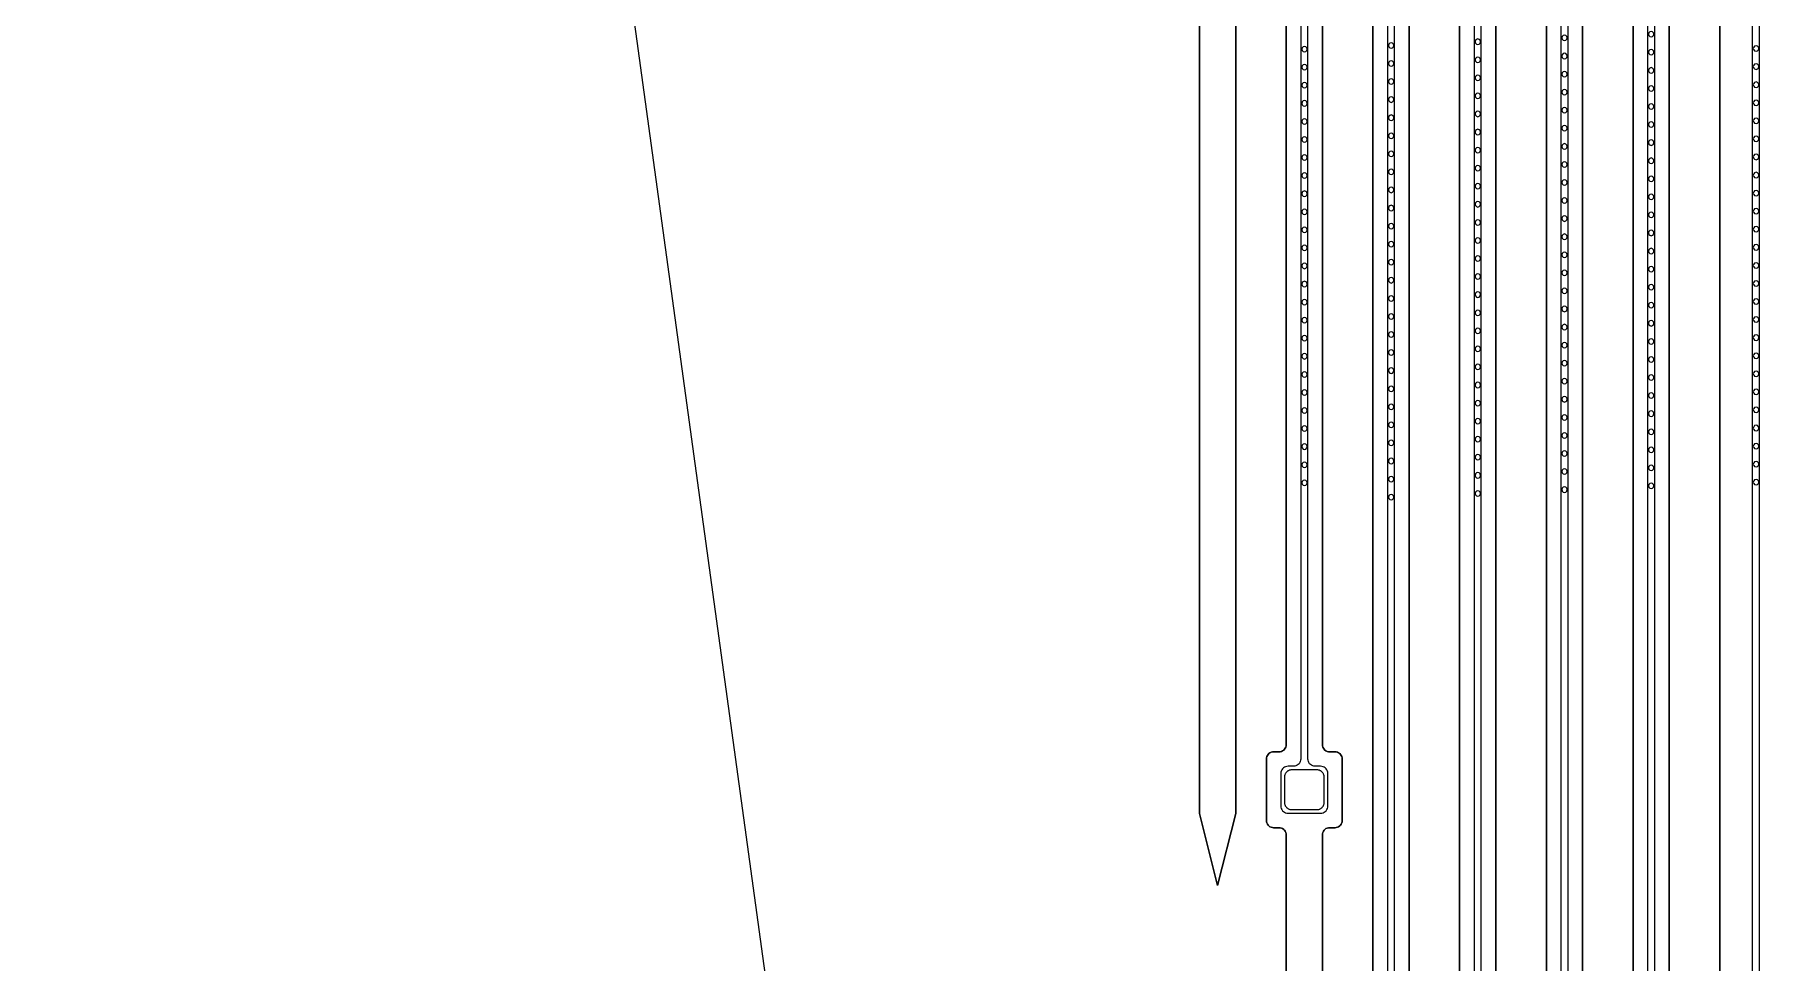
# Model space of a CAD drawing. Header units: metres. Extents: x -1550 to 1550, y -904 to 26100.
# Drawn here: x -488.5 to -11, y 1095.1 to 1351.8 of the extents above; entities that cross this region are included whole.
import ezdxf

# ---------------------------------------------------------------- set-up
doc = ezdxf.new("R2010")
doc.units = ezdxf.units.M
for name, color, linetype in [('Electrodes', 2, 'CONTINUOUS'), ('Metal', 4, 'CONTINUOUS'), ('pattern_ionp', 7, 'CONTINUOUS'), ('Polyimide', 3, 'CONTINUOUS'), ('Polyimide_Negative', 5, 'CONTINUOUS')]:
    doc.layers.add(name, color=color, linetype=linetype)

msp = doc.modelspace()

# ---------------------------------------------------------------- linework, layer by layer
at = {"layer": 'Electrodes'}
msp.add_lwpolyline([(-133.5, 1137.36), (-133.36, 1137.36), (-133.23, 1137.38), (-133.09, 1137.4), (-132.96, 1137.43), (-132.83, 1137.47), (-132.7, 1137.52), (-132.58, 1137.58), (-132.46, 1137.65), (-132.35, 1137.72), (-132.24, 1137.81), (-132.13, 1137.9), (-132.04, 1137.99), (-131.95, 1138.09), (-131.87, 1138.2), (-131.79, 1138.32), (-131.72, 1138.44), (-131.67, 1138.56), (-131.62, 1138.69), (-131.57, 1138.82), (-131.54, 1138.95), (-131.52, 1139.08), (-131.5, 1139.22), (-131.5, 1139.36), (-131.5, 1146.36), (-131.5, 1146.49), (-131.52, 1146.63), (-131.54, 1146.76), (-131.57, 1146.9), (-131.62, 1147.03), (-131.67, 1147.15), (-131.72, 1147.28), (-131.79, 1147.4), (-131.87, 1147.51), (-131.95, 1147.62), (-132.04, 1147.72), (-132.13, 1147.82), (-132.24, 1147.91), (-132.35, 1147.99), (-132.46, 1148.07), (-132.58, 1148.13), (-132.7, 1148.19), (-132.83, 1148.24), (-132.96, 1148.28), (-133.09, 1148.32), (-133.23, 1148.34), (-133.36, 1148.35), (-133.5, 1148.36), (-140.5, 1148.36), (-140.64, 1148.35), (-140.77, 1148.34), (-140.91, 1148.32), (-141.04, 1148.28), (-141.17, 1148.24), (-141.3, 1148.19), (-141.42, 1148.13), (-141.54, 1148.07), (-141.65, 1147.99), (-141.76, 1147.91), (-141.87, 1147.82), (-141.96, 1147.72), (-142.05, 1147.62), (-142.13, 1147.51), (-142.21, 1147.4), (-142.28, 1147.28), (-142.33, 1147.15), (-142.38, 1147.03), (-142.43, 1146.9), (-142.46, 1146.76), (-142.48, 1146.63), (-142.5, 1146.49), (-142.5, 1146.36), (-142.5, 1139.36), (-142.5, 1139.22), (-142.48, 1139.08), (-142.46, 1138.95), (-142.43, 1138.82), (-142.38, 1138.69), (-142.33, 1138.56), (-142.28, 1138.44), (-142.21, 1138.32), (-142.13, 1138.2), (-142.05, 1138.09), (-141.96, 1137.99), (-141.87, 1137.9), (-141.76, 1137.81), (-141.65, 1137.72), (-141.54, 1137.65), (-141.42, 1137.58), (-141.3, 1137.52), (-141.17, 1137.47), (-141.04, 1137.43), (-140.91, 1137.4), (-140.77, 1137.38), (-140.64, 1137.36), (-140.5, 1137.36), (-133.5, 1137.36)], close=True, dxfattribs=at)
at = {"layer": 'Metal'}
for points in [[(-138, 11993.5), (-138, 1151.36), (-138.03, 1151.01), (-138.12, 1150.67), (-138.27, 1150.36), (-138.47, 1150.07), (-138.71, 1149.83), (-139, 1149.63), (-139.32, 1149.48), (-139.65, 1149.39), (-140, 1149.36), (-141.5, 1149.36), (-141.85, 1149.33), (-142.18, 1149.24), (-142.5, 1149.09), (-142.79, 1148.89), (-143.03, 1148.64), (-143.23, 1148.36), (-143.38, 1148.04), (-143.47, 1147.7), (-143.5, 1147.36), (-143.5, 1138.36), (-143.47, 1138.01), (-143.38, 1137.67), (-143.23, 1137.36), (-143.03, 1137.07), (-142.79, 1136.83), (-142.5, 1136.63), (-142.18, 1136.48), (-141.85, 1136.39), (-141.5, 1136.36), (-132.5, 1136.36), (-132.15, 1136.39), (-131.82, 1136.48), (-131.5, 1136.63), (-131.21, 1136.83), (-130.97, 1137.07), (-130.77, 1137.36), (-130.62, 1137.67), (-130.53, 1138.01), (-130.5, 1138.36), (-130.5, 1147.36), (-130.53, 1147.7), (-130.62, 1148.04), (-130.77, 1148.36), (-130.97, 1148.64), (-131.21, 1148.89), (-131.5, 1149.09), (-131.82, 1149.24), (-132.15, 1149.33), (-132.5, 1149.36), (-134, 1149.36), (-134.35, 1149.39), (-134.68, 1149.48), (-135, 1149.63), (-135.29, 1149.83), (-135.53, 1150.07), (-135.73, 1150.36), (-135.88, 1150.67), (-135.97, 1151.01), (-136, 1151.36), (-136, 11993.5)], [(-114, 11993.5), (-114, 897.39)], [(-112, 897.39), (-112, 11993.5)], [(-90, 11993.5), (-90, 643.42)], [(-88, 643.42), (-88, 11993.5)], [(-66, 11993.5), (-66, 389.45)], [(-64, 389.45), (-64, 11993.5)], [(-42, 11993.5), (-42, 135.48)], [(-40, 135.48), (-40, 11993.5)], [(-13, 11993.5), (-13, -118.48)], [(-11, -118.48), (-11, 11993.5)]]:
    msp.add_lwpolyline(points, dxfattribs=at)
at = {"layer": 'pattern_ionp'}
for points in [[(-64.21, 1350.9), (-64.31, 1351.27), (-64.59, 1351.55), (-64.96, 1351.65), (-65.34, 1351.55), (-65.61, 1351.27), (-65.71, 1350.9), (-65.61, 1350.52), (-65.34, 1350.25), (-64.96, 1350.15), (-64.59, 1350.25), (-64.31, 1350.52), (-64.21, 1350.9)], [(-40.21, 1351.93), (-40.31, 1352.3), (-40.59, 1352.58), (-40.96, 1352.68), (-41.34, 1352.58), (-41.61, 1352.3), (-41.71, 1351.93), (-41.61, 1351.55), (-41.34, 1351.28), (-40.96, 1351.18), (-40.59, 1351.28), (-40.31, 1351.55), (-40.21, 1351.93)], [(-136.21, 1347.8), (-136.31, 1348.18), (-136.59, 1348.45), (-136.96, 1348.55), (-137.34, 1348.45), (-137.61, 1348.18), (-137.71, 1347.8), (-137.61, 1347.43), (-137.34, 1347.15), (-136.96, 1347.05), (-136.59, 1347.15), (-136.31, 1347.43), (-136.21, 1347.8)], [(-112.21, 1348.83), (-112.31, 1349.21), (-112.59, 1349.48), (-112.96, 1349.58), (-113.34, 1349.48), (-113.61, 1349.21), (-113.71, 1348.83), (-113.61, 1348.46), (-113.34, 1348.18), (-112.96, 1348.08), (-112.59, 1348.18), (-112.31, 1348.46), (-112.21, 1348.83)], [(-88.21, 1349.86), (-88.31, 1350.24), (-88.59, 1350.51), (-88.96, 1350.61), (-89.34, 1350.51), (-89.61, 1350.24), (-89.71, 1349.86), (-89.61, 1349.49), (-89.34, 1349.21), (-88.96, 1349.11), (-88.59, 1349.21), (-88.31, 1349.49), (-88.21, 1349.86)], [(-64.21, 1345.9), (-64.31, 1346.27), (-64.59, 1346.55), (-64.96, 1346.65), (-65.34, 1346.55), (-65.61, 1346.27), (-65.71, 1345.9), (-65.61, 1345.52), (-65.34, 1345.25), (-64.96, 1345.15), (-64.59, 1345.25), (-64.31, 1345.52), (-64.21, 1345.9)], [(-40.21, 1346.93), (-40.31, 1347.3), (-40.59, 1347.58), (-40.96, 1347.68), (-41.34, 1347.58), (-41.61, 1347.3), (-41.71, 1346.93), (-41.61, 1346.55), (-41.34, 1346.28), (-40.96, 1346.18), (-40.59, 1346.28), (-40.31, 1346.55), (-40.21, 1346.93)], [(-11.21, 1347.96), (-11.31, 1348.33), (-11.59, 1348.61), (-11.96, 1348.71), (-12.34, 1348.61), (-12.61, 1348.33), (-12.71, 1347.96), (-12.61, 1347.58), (-12.34, 1347.31), (-11.96, 1347.21), (-11.59, 1347.31), (-11.31, 1347.58), (-11.21, 1347.96)], [(-136.21, 1342.8), (-136.31, 1343.18), (-136.59, 1343.45), (-136.96, 1343.55), (-137.34, 1343.45), (-137.61, 1343.18), (-137.71, 1342.8), (-137.61, 1342.43), (-137.34, 1342.15), (-136.96, 1342.05), (-136.59, 1342.15), (-136.31, 1342.43), (-136.21, 1342.8)], [(-112.21, 1343.83), (-112.31, 1344.21), (-112.59, 1344.48), (-112.96, 1344.58), (-113.34, 1344.48), (-113.61, 1344.21), (-113.71, 1343.83), (-113.61, 1343.46), (-113.34, 1343.18), (-112.96, 1343.08), (-112.59, 1343.18), (-112.31, 1343.46), (-112.21, 1343.83)], [(-88.21, 1344.86), (-88.31, 1345.24), (-88.59, 1345.51), (-88.96, 1345.61), (-89.34, 1345.51), (-89.61, 1345.24), (-89.71, 1344.86), (-89.61, 1344.49), (-89.34, 1344.21), (-88.96, 1344.11), (-88.59, 1344.21), (-88.31, 1344.49), (-88.21, 1344.86)], [(-40.21, 1341.93), (-40.31, 1342.3), (-40.59, 1342.58), (-40.96, 1342.68), (-41.34, 1342.58), (-41.61, 1342.3), (-41.71, 1341.93), (-41.61, 1341.55), (-41.34, 1341.28), (-40.96, 1341.18), (-40.59, 1341.28), (-40.31, 1341.55), (-40.21, 1341.93)], [(-11.21, 1342.96), (-11.31, 1343.33), (-11.59, 1343.61), (-11.96, 1343.71), (-12.34, 1343.61), (-12.61, 1343.33), (-12.71, 1342.96), (-12.61, 1342.58), (-12.34, 1342.31), (-11.96, 1342.21), (-11.59, 1342.31), (-11.31, 1342.58), (-11.21, 1342.96)], [(-136.21, 1337.8), (-136.31, 1338.18), (-136.59, 1338.45), (-136.96, 1338.55), (-137.34, 1338.45), (-137.61, 1338.18), (-137.71, 1337.8), (-137.61, 1337.43), (-137.34, 1337.15), (-136.96, 1337.05), (-136.59, 1337.15), (-136.31, 1337.43), (-136.21, 1337.8)], [(-112.21, 1338.83), (-112.31, 1339.21), (-112.59, 1339.48), (-112.96, 1339.58), (-113.34, 1339.48), (-113.61, 1339.21), (-113.71, 1338.83), (-113.61, 1338.46), (-113.34, 1338.18), (-112.96, 1338.08), (-112.59, 1338.18), (-112.31, 1338.46), (-112.21, 1338.83)], [(-88.21, 1339.86), (-88.31, 1340.24), (-88.59, 1340.51), (-88.96, 1340.61), (-89.34, 1340.51), (-89.61, 1340.24), (-89.71, 1339.86), (-89.61, 1339.49), (-89.34, 1339.21), (-88.96, 1339.11), (-88.59, 1339.21), (-88.31, 1339.49), (-88.21, 1339.86)], [(-64.21, 1340.9), (-64.31, 1341.27), (-64.59, 1341.55), (-64.96, 1341.65), (-65.34, 1341.55), (-65.61, 1341.27), (-65.71, 1340.9), (-65.61, 1340.52), (-65.34, 1340.25), (-64.96, 1340.15), (-64.59, 1340.25), (-64.31, 1340.52), (-64.21, 1340.9)], [(-40.21, 1336.93), (-40.31, 1337.3), (-40.59, 1337.58), (-40.96, 1337.68), (-41.34, 1337.58), (-41.61, 1337.3), (-41.71, 1336.93), (-41.61, 1336.55), (-41.34, 1336.28), (-40.96, 1336.18), (-40.59, 1336.28), (-40.31, 1336.55), (-40.21, 1336.93)], [(-11.21, 1337.96), (-11.31, 1338.33), (-11.59, 1338.61), (-11.96, 1338.71), (-12.34, 1338.61), (-12.61, 1338.33), (-12.71, 1337.96), (-12.61, 1337.58), (-12.34, 1337.31), (-11.96, 1337.21), (-11.59, 1337.31), (-11.31, 1337.58), (-11.21, 1337.96)], [(-136.21, 1332.8), (-136.31, 1333.18), (-136.59, 1333.45), (-136.96, 1333.55), (-137.34, 1333.45), (-137.61, 1333.18), (-137.71, 1332.8), (-137.61, 1332.43), (-137.34, 1332.15), (-136.96, 1332.05), (-136.59, 1332.15), (-136.31, 1332.43), (-136.21, 1332.8)], [(-112.21, 1333.83), (-112.31, 1334.21), (-112.59, 1334.48), (-112.96, 1334.58), (-113.34, 1334.48), (-113.61, 1334.21), (-113.71, 1333.83), (-113.61, 1333.46), (-113.34, 1333.18), (-112.96, 1333.08), (-112.59, 1333.18), (-112.31, 1333.46), (-112.21, 1333.83)], [(-88.21, 1334.86), (-88.31, 1335.24), (-88.59, 1335.51), (-88.96, 1335.61), (-89.34, 1335.51), (-89.61, 1335.24), (-89.71, 1334.86), (-89.61, 1334.49), (-89.34, 1334.21), (-88.96, 1334.11), (-88.59, 1334.21), (-88.31, 1334.49), (-88.21, 1334.86)], [(-64.21, 1335.9), (-64.31, 1336.27), (-64.59, 1336.55), (-64.96, 1336.65), (-65.34, 1336.55), (-65.61, 1336.27), (-65.71, 1335.9), (-65.61, 1335.52), (-65.34, 1335.25), (-64.96, 1335.15), (-64.59, 1335.25), (-64.31, 1335.52), (-64.21, 1335.9)], [(-40.21, 1331.93), (-40.31, 1332.3), (-40.59, 1332.58), (-40.96, 1332.68), (-41.34, 1332.58), (-41.61, 1332.3), (-41.71, 1331.93), (-41.61, 1331.55), (-41.34, 1331.28), (-40.96, 1331.18), (-40.59, 1331.28), (-40.31, 1331.55), (-40.21, 1331.93)], [(-11.21, 1332.96), (-11.31, 1333.33), (-11.59, 1333.61), (-11.96, 1333.71), (-12.34, 1333.61), (-12.61, 1333.33), (-12.71, 1332.96), (-12.61, 1332.58), (-12.34, 1332.31), (-11.96, 1332.21), (-11.59, 1332.31), (-11.31, 1332.58), (-11.21, 1332.96)], [(-136.21, 1327.8), (-136.31, 1328.18), (-136.59, 1328.45), (-136.96, 1328.55), (-137.34, 1328.45), (-137.61, 1328.18), (-137.71, 1327.8), (-137.61, 1327.43), (-137.34, 1327.15), (-136.96, 1327.05), (-136.59, 1327.15), (-136.31, 1327.43), (-136.21, 1327.8)], [(-112.21, 1328.83), (-112.31, 1329.21), (-112.59, 1329.48), (-112.96, 1329.58), (-113.34, 1329.48), (-113.61, 1329.21), (-113.71, 1328.83), (-113.61, 1328.46), (-113.34, 1328.18), (-112.96, 1328.08), (-112.59, 1328.18), (-112.31, 1328.46), (-112.21, 1328.83)], [(-88.21, 1329.86), (-88.31, 1330.24), (-88.59, 1330.51), (-88.96, 1330.61), (-89.34, 1330.51), (-89.61, 1330.24), (-89.71, 1329.86), (-89.61, 1329.49), (-89.34, 1329.21), (-88.96, 1329.11), (-88.59, 1329.21), (-88.31, 1329.49), (-88.21, 1329.86)], [(-64.21, 1330.9), (-64.31, 1331.27), (-64.59, 1331.55), (-64.96, 1331.65), (-65.34, 1331.55), (-65.61, 1331.27), (-65.71, 1330.9), (-65.61, 1330.52), (-65.34, 1330.25), (-64.96, 1330.15), (-64.59, 1330.25), (-64.31, 1330.52), (-64.21, 1330.9)], [(-40.21, 1326.93), (-40.31, 1327.3), (-40.59, 1327.58), (-40.96, 1327.68), (-41.34, 1327.58), (-41.61, 1327.3), (-41.71, 1326.93), (-41.61, 1326.55), (-41.34, 1326.28), (-40.96, 1326.18), (-40.59, 1326.28), (-40.31, 1326.55), (-40.21, 1326.93)], [(-11.21, 1327.96), (-11.31, 1328.33), (-11.59, 1328.61), (-11.96, 1328.71), (-12.34, 1328.61), (-12.61, 1328.33), (-12.71, 1327.96), (-12.61, 1327.58), (-12.34, 1327.31), (-11.96, 1327.21), (-11.59, 1327.31), (-11.31, 1327.58), (-11.21, 1327.96)], [(-136.21, 1322.8), (-136.31, 1323.18), (-136.59, 1323.45), (-136.96, 1323.55), (-137.34, 1323.45), (-137.61, 1323.18), (-137.71, 1322.8), (-137.61, 1322.43), (-137.34, 1322.15), (-136.96, 1322.05), (-136.59, 1322.15), (-136.31, 1322.43), (-136.21, 1322.8)], [(-112.21, 1323.83), (-112.31, 1324.21), (-112.59, 1324.48), (-112.96, 1324.58), (-113.34, 1324.48), (-113.61, 1324.21), (-113.71, 1323.83), (-113.61, 1323.46), (-113.34, 1323.18), (-112.96, 1323.08), (-112.59, 1323.18), (-112.31, 1323.46), (-112.21, 1323.83)], [(-88.21, 1324.86), (-88.31, 1325.24), (-88.59, 1325.51), (-88.96, 1325.61), (-89.34, 1325.51), (-89.61, 1325.24), (-89.71, 1324.86), (-89.61, 1324.49), (-89.34, 1324.21), (-88.96, 1324.11), (-88.59, 1324.21), (-88.31, 1324.49), (-88.21, 1324.86)], [(-64.21, 1325.9), (-64.31, 1326.27), (-64.59, 1326.55), (-64.96, 1326.65), (-65.34, 1326.55), (-65.61, 1326.27), (-65.71, 1325.9), (-65.61, 1325.52), (-65.34, 1325.25), (-64.96, 1325.15), (-64.59, 1325.25), (-64.31, 1325.52), (-64.21, 1325.9)], [(-40.21, 1321.93), (-40.31, 1322.3), (-40.59, 1322.58), (-40.96, 1322.68), (-41.34, 1322.58), (-41.61, 1322.3), (-41.71, 1321.93), (-41.61, 1321.55), (-41.34, 1321.28), (-40.96, 1321.18), (-40.59, 1321.28), (-40.31, 1321.55), (-40.21, 1321.93)], [(-11.21, 1322.96), (-11.31, 1323.33), (-11.59, 1323.61), (-11.96, 1323.71), (-12.34, 1323.61), (-12.61, 1323.33), (-12.71, 1322.96), (-12.61, 1322.58), (-12.34, 1322.31), (-11.96, 1322.21), (-11.59, 1322.31), (-11.31, 1322.58), (-11.21, 1322.96)], [(-136.21, 1317.8), (-136.31, 1318.18), (-136.59, 1318.45), (-136.96, 1318.55), (-137.34, 1318.45), (-137.61, 1318.18), (-137.71, 1317.8), (-137.61, 1317.43), (-137.34, 1317.15), (-136.96, 1317.05), (-136.59, 1317.15), (-136.31, 1317.43), (-136.21, 1317.8)], [(-112.21, 1318.83), (-112.31, 1319.21), (-112.59, 1319.48), (-112.96, 1319.58), (-113.34, 1319.48), (-113.61, 1319.21), (-113.71, 1318.83), (-113.61, 1318.46), (-113.34, 1318.18), (-112.96, 1318.08), (-112.59, 1318.18), (-112.31, 1318.46), (-112.21, 1318.83)], [(-88.21, 1319.86), (-88.31, 1320.24), (-88.59, 1320.51), (-88.96, 1320.61), (-89.34, 1320.51), (-89.61, 1320.24), (-89.71, 1319.86), (-89.61, 1319.49), (-89.34, 1319.21), (-88.96, 1319.11), (-88.59, 1319.21), (-88.31, 1319.49), (-88.21, 1319.86)], [(-64.21, 1320.9), (-64.31, 1321.27), (-64.59, 1321.55), (-64.96, 1321.65), (-65.34, 1321.55), (-65.61, 1321.27), (-65.71, 1320.9), (-65.61, 1320.52), (-65.34, 1320.25), (-64.96, 1320.15), (-64.59, 1320.25), (-64.31, 1320.52), (-64.21, 1320.9)], [(-11.21, 1317.96), (-11.31, 1318.33), (-11.59, 1318.61), (-11.96, 1318.71), (-12.34, 1318.61), (-12.61, 1318.33), (-12.71, 1317.96), (-12.61, 1317.58), (-12.34, 1317.31), (-11.96, 1317.21), (-11.59, 1317.31), (-11.31, 1317.58), (-11.21, 1317.96)], [(-136.21, 1312.8), (-136.31, 1313.18), (-136.59, 1313.45), (-136.96, 1313.55), (-137.34, 1313.45), (-137.61, 1313.18), (-137.71, 1312.8), (-137.61, 1312.43), (-137.34, 1312.15), (-136.96, 1312.05), (-136.59, 1312.15), (-136.31, 1312.43), (-136.21, 1312.8)], [(-112.21, 1313.83), (-112.31, 1314.21), (-112.59, 1314.48), (-112.96, 1314.58), (-113.34, 1314.48), (-113.61, 1314.21), (-113.71, 1313.83), (-113.61, 1313.46), (-113.34, 1313.18), (-112.96, 1313.08), (-112.59, 1313.18), (-112.31, 1313.46), (-112.21, 1313.83)], [(-88.21, 1314.86), (-88.31, 1315.24), (-88.59, 1315.51), (-88.96, 1315.61), (-89.34, 1315.51), (-89.61, 1315.24), (-89.71, 1314.86), (-89.61, 1314.49), (-89.34, 1314.21), (-88.96, 1314.11), (-88.59, 1314.21), (-88.31, 1314.49), (-88.21, 1314.86)], [(-64.21, 1315.9), (-64.31, 1316.27), (-64.59, 1316.55), (-64.96, 1316.65), (-65.34, 1316.55), (-65.61, 1316.27), (-65.71, 1315.9), (-65.61, 1315.52), (-65.34, 1315.25), (-64.96, 1315.15), (-64.59, 1315.25), (-64.31, 1315.52), (-64.21, 1315.9)], [(-40.21, 1316.93), (-40.31, 1317.3), (-40.59, 1317.58), (-40.96, 1317.68), (-41.34, 1317.58), (-41.61, 1317.3), (-41.71, 1316.93), (-41.61, 1316.55), (-41.34, 1316.28), (-40.96, 1316.18), (-40.59, 1316.28), (-40.31, 1316.55), (-40.21, 1316.93)], [(-11.21, 1312.96), (-11.31, 1313.33), (-11.59, 1313.61), (-11.96, 1313.71), (-12.34, 1313.61), (-12.61, 1313.33), (-12.71, 1312.96), (-12.61, 1312.58), (-12.34, 1312.31), (-11.96, 1312.21), (-11.59, 1312.31), (-11.31, 1312.58), (-11.21, 1312.96)], [(-136.21, 1307.8), (-136.31, 1308.18), (-136.59, 1308.45), (-136.96, 1308.55), (-137.34, 1308.45), (-137.61, 1308.18), (-137.71, 1307.8), (-137.61, 1307.43), (-137.34, 1307.15), (-136.96, 1307.05), (-136.59, 1307.15), (-136.31, 1307.43), (-136.21, 1307.8)], [(-112.21, 1308.83), (-112.31, 1309.21), (-112.59, 1309.48), (-112.96, 1309.58), (-113.34, 1309.48), (-113.61, 1309.21), (-113.71, 1308.83), (-113.61, 1308.46), (-113.34, 1308.18), (-112.96, 1308.08), (-112.59, 1308.18), (-112.31, 1308.46), (-112.21, 1308.83)], [(-88.21, 1309.86), (-88.31, 1310.24), (-88.59, 1310.51), (-88.96, 1310.61), (-89.34, 1310.51), (-89.61, 1310.24), (-89.71, 1309.86), (-89.61, 1309.49), (-89.34, 1309.21), (-88.96, 1309.11), (-88.59, 1309.21), (-88.31, 1309.49), (-88.21, 1309.86)], [(-64.21, 1310.9), (-64.31, 1311.27), (-64.59, 1311.55), (-64.96, 1311.65), (-65.34, 1311.55), (-65.61, 1311.27), (-65.71, 1310.9), (-65.61, 1310.52), (-65.34, 1310.25), (-64.96, 1310.15), (-64.59, 1310.25), (-64.31, 1310.52), (-64.21, 1310.9)], [(-40.21, 1311.93), (-40.31, 1312.3), (-40.59, 1312.58), (-40.96, 1312.68), (-41.34, 1312.58), (-41.61, 1312.3), (-41.71, 1311.93), (-41.61, 1311.55), (-41.34, 1311.28), (-40.96, 1311.18), (-40.59, 1311.28), (-40.31, 1311.55), (-40.21, 1311.93)], [(-11.21, 1307.96), (-11.31, 1308.33), (-11.59, 1308.61), (-11.96, 1308.71), (-12.34, 1308.61), (-12.61, 1308.33), (-12.71, 1307.96), (-12.61, 1307.58), (-12.34, 1307.31), (-11.96, 1307.21), (-11.59, 1307.31), (-11.31, 1307.58), (-11.21, 1307.96)], [(-112.21, 1303.83), (-112.31, 1304.21), (-112.59, 1304.48), (-112.96, 1304.58), (-113.34, 1304.48), (-113.61, 1304.21), (-113.71, 1303.83), (-113.61, 1303.46), (-113.34, 1303.18), (-112.96, 1303.08), (-112.59, 1303.18), (-112.31, 1303.46), (-112.21, 1303.83)], [(-88.21, 1304.86), (-88.31, 1305.24), (-88.59, 1305.51), (-88.96, 1305.61), (-89.34, 1305.51), (-89.61, 1305.24), (-89.71, 1304.86), (-89.61, 1304.49), (-89.34, 1304.21), (-88.96, 1304.11), (-88.59, 1304.21), (-88.31, 1304.49), (-88.21, 1304.86)], [(-64.21, 1305.9), (-64.31, 1306.27), (-64.59, 1306.55), (-64.96, 1306.65), (-65.34, 1306.55), (-65.61, 1306.27), (-65.71, 1305.9), (-65.61, 1305.52), (-65.34, 1305.25), (-64.96, 1305.15), (-64.59, 1305.25), (-64.31, 1305.52), (-64.21, 1305.9)], [(-40.21, 1306.93), (-40.31, 1307.3), (-40.59, 1307.58), (-40.96, 1307.68), (-41.34, 1307.58), (-41.61, 1307.3), (-41.71, 1306.93), (-41.61, 1306.55), (-41.34, 1306.28), (-40.96, 1306.18), (-40.59, 1306.28), (-40.31, 1306.55), (-40.21, 1306.93)], [(-11.21, 1302.96), (-11.31, 1303.33), (-11.59, 1303.61), (-11.96, 1303.71), (-12.34, 1303.61), (-12.61, 1303.33), (-12.71, 1302.96), (-12.61, 1302.58), (-12.34, 1302.31), (-11.96, 1302.21), (-11.59, 1302.31), (-11.31, 1302.58), (-11.21, 1302.96)], [(-136.21, 1302.8), (-136.31, 1303.18), (-136.59, 1303.45), (-136.96, 1303.55), (-137.34, 1303.45), (-137.61, 1303.18), (-137.71, 1302.8), (-137.61, 1302.43), (-137.34, 1302.15), (-136.96, 1302.05), (-136.59, 1302.15), (-136.31, 1302.43), (-136.21, 1302.8)], [(-112.21, 1298.83), (-112.31, 1299.21), (-112.59, 1299.48), (-112.96, 1299.58), (-113.34, 1299.48), (-113.61, 1299.21), (-113.71, 1298.83), (-113.61, 1298.46), (-113.34, 1298.18), (-112.96, 1298.08), (-112.59, 1298.18), (-112.31, 1298.46), (-112.21, 1298.83)], [(-88.21, 1299.86), (-88.31, 1300.24), (-88.59, 1300.51), (-88.96, 1300.61), (-89.34, 1300.51), (-89.61, 1300.24), (-89.71, 1299.86), (-89.61, 1299.49), (-89.34, 1299.21), (-88.96, 1299.11), (-88.59, 1299.21), (-88.31, 1299.49), (-88.21, 1299.86)], [(-64.21, 1300.9), (-64.31, 1301.27), (-64.59, 1301.55), (-64.96, 1301.65), (-65.34, 1301.55), (-65.61, 1301.27), (-65.71, 1300.9), (-65.61, 1300.52), (-65.34, 1300.25), (-64.96, 1300.15), (-64.59, 1300.25), (-64.31, 1300.52), (-64.21, 1300.9)], [(-40.21, 1301.93), (-40.31, 1302.3), (-40.59, 1302.58), (-40.96, 1302.68), (-41.34, 1302.58), (-41.61, 1302.3), (-41.71, 1301.93), (-41.61, 1301.55), (-41.34, 1301.28), (-40.96, 1301.18), (-40.59, 1301.28), (-40.31, 1301.55), (-40.21, 1301.93)], [(-136.21, 1297.8), (-136.31, 1298.18), (-136.59, 1298.45), (-136.96, 1298.55), (-137.34, 1298.45), (-137.61, 1298.18), (-137.71, 1297.8), (-137.61, 1297.43), (-137.34, 1297.15), (-136.96, 1297.05), (-136.59, 1297.15), (-136.31, 1297.43), (-136.21, 1297.8)], [(-112.21, 1293.83), (-112.31, 1294.21), (-112.59, 1294.48), (-112.96, 1294.58), (-113.34, 1294.48), (-113.61, 1294.21), (-113.71, 1293.83), (-113.61, 1293.46), (-113.34, 1293.18), (-112.96, 1293.08), (-112.59, 1293.18), (-112.31, 1293.46), (-112.21, 1293.83)], [(-88.21, 1294.86), (-88.31, 1295.24), (-88.59, 1295.51), (-88.96, 1295.61), (-89.34, 1295.51), (-89.61, 1295.24), (-89.71, 1294.86), (-89.61, 1294.49), (-89.34, 1294.21), (-88.96, 1294.11), (-88.59, 1294.21), (-88.31, 1294.49), (-88.21, 1294.86)], [(-64.21, 1295.9), (-64.31, 1296.27), (-64.59, 1296.55), (-64.96, 1296.65), (-65.34, 1296.55), (-65.61, 1296.27), (-65.71, 1295.9), (-65.61, 1295.52), (-65.34, 1295.25), (-64.96, 1295.15), (-64.59, 1295.25), (-64.31, 1295.52), (-64.21, 1295.9)], [(-40.21, 1296.93), (-40.31, 1297.3), (-40.59, 1297.58), (-40.96, 1297.68), (-41.34, 1297.58), (-41.61, 1297.3), (-41.71, 1296.93), (-41.61, 1296.55), (-41.34, 1296.28), (-40.96, 1296.18), (-40.59, 1296.28), (-40.31, 1296.55), (-40.21, 1296.93)], [(-11.21, 1297.96), (-11.31, 1298.33), (-11.59, 1298.61), (-11.96, 1298.71), (-12.34, 1298.61), (-12.61, 1298.33), (-12.71, 1297.96), (-12.61, 1297.58), (-12.34, 1297.31), (-11.96, 1297.21), (-11.59, 1297.31), (-11.31, 1297.58), (-11.21, 1297.96)], [(-136.21, 1292.8), (-136.31, 1293.18), (-136.59, 1293.45), (-136.96, 1293.55), (-137.34, 1293.45), (-137.61, 1293.18), (-137.71, 1292.8), (-137.61, 1292.43), (-137.34, 1292.15), (-136.96, 1292.05), (-136.59, 1292.15), (-136.31, 1292.43), (-136.21, 1292.8)], [(-112.21, 1288.83), (-112.31, 1289.21), (-112.59, 1289.48), (-112.96, 1289.58), (-113.34, 1289.48), (-113.61, 1289.21), (-113.71, 1288.83), (-113.61, 1288.46), (-113.34, 1288.18), (-112.96, 1288.08), (-112.59, 1288.18), (-112.31, 1288.46), (-112.21, 1288.83)], [(-88.21, 1289.86), (-88.31, 1290.24), (-88.59, 1290.51), (-88.96, 1290.61), (-89.34, 1290.51), (-89.61, 1290.24), (-89.71, 1289.86), (-89.61, 1289.49), (-89.34, 1289.21), (-88.96, 1289.11), (-88.59, 1289.21), (-88.31, 1289.49), (-88.21, 1289.86)], [(-64.21, 1290.9), (-64.31, 1291.27), (-64.59, 1291.55), (-64.96, 1291.65), (-65.34, 1291.55), (-65.61, 1291.27), (-65.71, 1290.9), (-65.61, 1290.52), (-65.34, 1290.25), (-64.96, 1290.15), (-64.59, 1290.25), (-64.31, 1290.52), (-64.21, 1290.9)], [(-40.21, 1291.93), (-40.31, 1292.3), (-40.59, 1292.58), (-40.96, 1292.68), (-41.34, 1292.58), (-41.61, 1292.3), (-41.71, 1291.93), (-41.61, 1291.55), (-41.34, 1291.28), (-40.96, 1291.18), (-40.59, 1291.28), (-40.31, 1291.55), (-40.21, 1291.93)], [(-11.21, 1292.96), (-11.31, 1293.33), (-11.59, 1293.61), (-11.96, 1293.71), (-12.34, 1293.61), (-12.61, 1293.33), (-12.71, 1292.96), (-12.61, 1292.58), (-12.34, 1292.31), (-11.96, 1292.21), (-11.59, 1292.31), (-11.31, 1292.58), (-11.21, 1292.96)], [(-136.21, 1287.8), (-136.31, 1288.18), (-136.59, 1288.45), (-136.96, 1288.55), (-137.34, 1288.45), (-137.61, 1288.18), (-137.71, 1287.8), (-137.61, 1287.43), (-137.34, 1287.15), (-136.96, 1287.05), (-136.59, 1287.15), (-136.31, 1287.43), (-136.21, 1287.8)], [(-112.21, 1283.83), (-112.31, 1284.21), (-112.59, 1284.48), (-112.96, 1284.58), (-113.34, 1284.48), (-113.61, 1284.21), (-113.71, 1283.83), (-113.61, 1283.46), (-113.34, 1283.18), (-112.96, 1283.08), (-112.59, 1283.18), (-112.31, 1283.46), (-112.21, 1283.83)], [(-88.21, 1284.86), (-88.31, 1285.24), (-88.59, 1285.51), (-88.96, 1285.61), (-89.34, 1285.51), (-89.61, 1285.24), (-89.71, 1284.86), (-89.61, 1284.49), (-89.34, 1284.21), (-88.96, 1284.11), (-88.59, 1284.21), (-88.31, 1284.49), (-88.21, 1284.86)], [(-64.21, 1285.9), (-64.31, 1286.27), (-64.59, 1286.55), (-64.96, 1286.65), (-65.34, 1286.55), (-65.61, 1286.27), (-65.71, 1285.9), (-65.61, 1285.52), (-65.34, 1285.25), (-64.96, 1285.15), (-64.59, 1285.25), (-64.31, 1285.52), (-64.21, 1285.9)], [(-40.21, 1286.93), (-40.31, 1287.3), (-40.59, 1287.58), (-40.96, 1287.68), (-41.34, 1287.58), (-41.61, 1287.3), (-41.71, 1286.93), (-41.61, 1286.55), (-41.34, 1286.28), (-40.96, 1286.18), (-40.59, 1286.28), (-40.31, 1286.55), (-40.21, 1286.93)], [(-11.21, 1287.96), (-11.31, 1288.33), (-11.59, 1288.61), (-11.96, 1288.71), (-12.34, 1288.61), (-12.61, 1288.33), (-12.71, 1287.96), (-12.61, 1287.58), (-12.34, 1287.31), (-11.96, 1287.21), (-11.59, 1287.31), (-11.31, 1287.58), (-11.21, 1287.96)], [(-136.21, 1282.8), (-136.31, 1283.18), (-136.59, 1283.45), (-136.96, 1283.55), (-137.34, 1283.45), (-137.61, 1283.18), (-137.71, 1282.8), (-137.61, 1282.43), (-137.34, 1282.15), (-136.96, 1282.05), (-136.59, 1282.15), (-136.31, 1282.43), (-136.21, 1282.8)], [(-88.21, 1279.86), (-88.31, 1280.24), (-88.59, 1280.51), (-88.96, 1280.61), (-89.34, 1280.51), (-89.61, 1280.24), (-89.71, 1279.86), (-89.61, 1279.49), (-89.34, 1279.21), (-88.96, 1279.11), (-88.59, 1279.21), (-88.31, 1279.49), (-88.21, 1279.86)], [(-64.21, 1280.9), (-64.31, 1281.27), (-64.59, 1281.55), (-64.96, 1281.65), (-65.34, 1281.55), (-65.61, 1281.27), (-65.71, 1280.9), (-65.61, 1280.52), (-65.34, 1280.25), (-64.96, 1280.15), (-64.59, 1280.25), (-64.31, 1280.52), (-64.21, 1280.9)], [(-40.21, 1281.93), (-40.31, 1282.3), (-40.59, 1282.58), (-40.96, 1282.68), (-41.34, 1282.58), (-41.61, 1282.3), (-41.71, 1281.93), (-41.61, 1281.55), (-41.34, 1281.28), (-40.96, 1281.18), (-40.59, 1281.28), (-40.31, 1281.55), (-40.21, 1281.93)], [(-11.21, 1282.96), (-11.31, 1283.33), (-11.59, 1283.61), (-11.96, 1283.71), (-12.34, 1283.61), (-12.61, 1283.33), (-12.71, 1282.96), (-12.61, 1282.58), (-12.34, 1282.31), (-11.96, 1282.21), (-11.59, 1282.31), (-11.31, 1282.58), (-11.21, 1282.96)], [(-136.21, 1277.8), (-136.31, 1278.18), (-136.59, 1278.45), (-136.96, 1278.55), (-137.34, 1278.45), (-137.61, 1278.18), (-137.71, 1277.8), (-137.61, 1277.43), (-137.34, 1277.15), (-136.96, 1277.05), (-136.59, 1277.15), (-136.31, 1277.43), (-136.21, 1277.8)], [(-112.21, 1278.83), (-112.31, 1279.21), (-112.59, 1279.48), (-112.96, 1279.58), (-113.34, 1279.48), (-113.61, 1279.21), (-113.71, 1278.83), (-113.61, 1278.46), (-113.34, 1278.18), (-112.96, 1278.08), (-112.59, 1278.18), (-112.31, 1278.46), (-112.21, 1278.83)], [(-88.21, 1274.86), (-88.31, 1275.24), (-88.59, 1275.51), (-88.96, 1275.61), (-89.34, 1275.51), (-89.61, 1275.24), (-89.71, 1274.86), (-89.61, 1274.49), (-89.34, 1274.21), (-88.96, 1274.11), (-88.59, 1274.21), (-88.31, 1274.49), (-88.21, 1274.86)], [(-64.21, 1275.9), (-64.31, 1276.27), (-64.59, 1276.55), (-64.96, 1276.65), (-65.34, 1276.55), (-65.61, 1276.27), (-65.71, 1275.9), (-65.61, 1275.52), (-65.34, 1275.25), (-64.96, 1275.15), (-64.59, 1275.25), (-64.31, 1275.52), (-64.21, 1275.9)], [(-40.21, 1276.93), (-40.31, 1277.3), (-40.59, 1277.58), (-40.96, 1277.68), (-41.34, 1277.58), (-41.61, 1277.3), (-41.71, 1276.93), (-41.61, 1276.55), (-41.34, 1276.28), (-40.96, 1276.18), (-40.59, 1276.28), (-40.31, 1276.55), (-40.21, 1276.93)], [(-11.21, 1277.96), (-11.31, 1278.33), (-11.59, 1278.61), (-11.96, 1278.71), (-12.34, 1278.61), (-12.61, 1278.33), (-12.71, 1277.96), (-12.61, 1277.58), (-12.34, 1277.31), (-11.96, 1277.21), (-11.59, 1277.31), (-11.31, 1277.58), (-11.21, 1277.96)], [(-136.21, 1272.8), (-136.31, 1273.18), (-136.59, 1273.45), (-136.96, 1273.55), (-137.34, 1273.45), (-137.61, 1273.18), (-137.71, 1272.8), (-137.61, 1272.43), (-137.34, 1272.15), (-136.96, 1272.05), (-136.59, 1272.15), (-136.31, 1272.43), (-136.21, 1272.8)], [(-112.21, 1273.83), (-112.31, 1274.21), (-112.59, 1274.48), (-112.96, 1274.58), (-113.34, 1274.48), (-113.61, 1274.21), (-113.71, 1273.83), (-113.61, 1273.46), (-113.34, 1273.18), (-112.96, 1273.08), (-112.59, 1273.18), (-112.31, 1273.46), (-112.21, 1273.83)], [(-88.21, 1269.86), (-88.31, 1270.24), (-88.59, 1270.51), (-88.96, 1270.61), (-89.34, 1270.51), (-89.61, 1270.24), (-89.71, 1269.86), (-89.61, 1269.49), (-89.34, 1269.21), (-88.96, 1269.11), (-88.59, 1269.21), (-88.31, 1269.49), (-88.21, 1269.86)], [(-64.21, 1270.9), (-64.31, 1271.27), (-64.59, 1271.55), (-64.96, 1271.65), (-65.34, 1271.55), (-65.61, 1271.27), (-65.71, 1270.9), (-65.61, 1270.52), (-65.34, 1270.25), (-64.96, 1270.15), (-64.59, 1270.25), (-64.31, 1270.52), (-64.21, 1270.9)], [(-40.21, 1271.93), (-40.31, 1272.3), (-40.59, 1272.58), (-40.96, 1272.68), (-41.34, 1272.58), (-41.61, 1272.3), (-41.71, 1271.93), (-41.61, 1271.55), (-41.34, 1271.28), (-40.96, 1271.18), (-40.59, 1271.28), (-40.31, 1271.55), (-40.21, 1271.93)], [(-11.21, 1272.96), (-11.31, 1273.33), (-11.59, 1273.61), (-11.96, 1273.71), (-12.34, 1273.61), (-12.61, 1273.33), (-12.71, 1272.96), (-12.61, 1272.58), (-12.34, 1272.31), (-11.96, 1272.21), (-11.59, 1272.31), (-11.31, 1272.58), (-11.21, 1272.96)], [(-136.21, 1267.8), (-136.31, 1268.18), (-136.59, 1268.45), (-136.96, 1268.55), (-137.34, 1268.45), (-137.61, 1268.18), (-137.71, 1267.8), (-137.61, 1267.43), (-137.34, 1267.15), (-136.96, 1267.05), (-136.59, 1267.15), (-136.31, 1267.43), (-136.21, 1267.8)], [(-112.21, 1268.83), (-112.31, 1269.21), (-112.59, 1269.48), (-112.96, 1269.58), (-113.34, 1269.48), (-113.61, 1269.21), (-113.71, 1268.83), (-113.61, 1268.46), (-113.34, 1268.18), (-112.96, 1268.08), (-112.59, 1268.18), (-112.31, 1268.46), (-112.21, 1268.83)], [(-88.21, 1264.86), (-88.31, 1265.24), (-88.59, 1265.51), (-88.96, 1265.61), (-89.34, 1265.51), (-89.61, 1265.24), (-89.71, 1264.86), (-89.61, 1264.49), (-89.34, 1264.21), (-88.96, 1264.11), (-88.59, 1264.21), (-88.31, 1264.49), (-88.21, 1264.86)], [(-64.21, 1265.9), (-64.31, 1266.27), (-64.59, 1266.55), (-64.96, 1266.65), (-65.34, 1266.55), (-65.61, 1266.27), (-65.71, 1265.9), (-65.61, 1265.52), (-65.34, 1265.25), (-64.96, 1265.15), (-64.59, 1265.25), (-64.31, 1265.52), (-64.21, 1265.9)], [(-40.21, 1266.93), (-40.31, 1267.3), (-40.59, 1267.58), (-40.96, 1267.68), (-41.34, 1267.58), (-41.61, 1267.3), (-41.71, 1266.93), (-41.61, 1266.55), (-41.34, 1266.28), (-40.96, 1266.18), (-40.59, 1266.28), (-40.31, 1266.55), (-40.21, 1266.93)], [(-11.21, 1267.96), (-11.31, 1268.33), (-11.59, 1268.61), (-11.96, 1268.71), (-12.34, 1268.61), (-12.61, 1268.33), (-12.71, 1267.96), (-12.61, 1267.58), (-12.34, 1267.31), (-11.96, 1267.21), (-11.59, 1267.31), (-11.31, 1267.58), (-11.21, 1267.96)], [(-136.21, 1262.8), (-136.31, 1263.18), (-136.59, 1263.45), (-136.96, 1263.55), (-137.34, 1263.45), (-137.61, 1263.18), (-137.71, 1262.8), (-137.61, 1262.43), (-137.34, 1262.15), (-136.96, 1262.05), (-136.59, 1262.15), (-136.31, 1262.43), (-136.21, 1262.8)], [(-112.21, 1263.83), (-112.31, 1264.21), (-112.59, 1264.48), (-112.96, 1264.58), (-113.34, 1264.48), (-113.61, 1264.21), (-113.71, 1263.83), (-113.61, 1263.46), (-113.34, 1263.18), (-112.96, 1263.08), (-112.59, 1263.18), (-112.31, 1263.46), (-112.21, 1263.83)], [(-88.21, 1259.86), (-88.31, 1260.24), (-88.59, 1260.51), (-88.96, 1260.61), (-89.34, 1260.51), (-89.61, 1260.24), (-89.71, 1259.86), (-89.61, 1259.49), (-89.34, 1259.21), (-88.96, 1259.11), (-88.59, 1259.21), (-88.31, 1259.49), (-88.21, 1259.86)], [(-64.21, 1260.9), (-64.31, 1261.27), (-64.59, 1261.55), (-64.96, 1261.65), (-65.34, 1261.55), (-65.61, 1261.27), (-65.71, 1260.9), (-65.61, 1260.52), (-65.34, 1260.25), (-64.96, 1260.15), (-64.59, 1260.25), (-64.31, 1260.52), (-64.21, 1260.9)], [(-40.21, 1261.93), (-40.31, 1262.3), (-40.59, 1262.58), (-40.96, 1262.68), (-41.34, 1262.58), (-41.61, 1262.3), (-41.71, 1261.93), (-41.61, 1261.55), (-41.34, 1261.28), (-40.96, 1261.18), (-40.59, 1261.28), (-40.31, 1261.55), (-40.21, 1261.93)], [(-11.21, 1262.96), (-11.31, 1263.33), (-11.59, 1263.61), (-11.96, 1263.71), (-12.34, 1263.61), (-12.61, 1263.33), (-12.71, 1262.96), (-12.61, 1262.58), (-12.34, 1262.31), (-11.96, 1262.21), (-11.59, 1262.31), (-11.31, 1262.58), (-11.21, 1262.96)], [(-136.21, 1257.8), (-136.31, 1258.18), (-136.59, 1258.45), (-136.96, 1258.55), (-137.34, 1258.45), (-137.61, 1258.18), (-137.71, 1257.8), (-137.61, 1257.43), (-137.34, 1257.15), (-136.96, 1257.05), (-136.59, 1257.15), (-136.31, 1257.43), (-136.21, 1257.8)], [(-112.21, 1258.83), (-112.31, 1259.21), (-112.59, 1259.48), (-112.96, 1259.58), (-113.34, 1259.48), (-113.61, 1259.21), (-113.71, 1258.83), (-113.61, 1258.46), (-113.34, 1258.18), (-112.96, 1258.08), (-112.59, 1258.18), (-112.31, 1258.46), (-112.21, 1258.83)], [(-64.21, 1255.9), (-64.31, 1256.27), (-64.59, 1256.55), (-64.96, 1256.65), (-65.34, 1256.55), (-65.61, 1256.27), (-65.71, 1255.9), (-65.61, 1255.52), (-65.34, 1255.25), (-64.96, 1255.15), (-64.59, 1255.25), (-64.31, 1255.52), (-64.21, 1255.9)], [(-40.21, 1256.93), (-40.31, 1257.3), (-40.59, 1257.58), (-40.96, 1257.68), (-41.34, 1257.58), (-41.61, 1257.3), (-41.71, 1256.93), (-41.61, 1256.55), (-41.34, 1256.28), (-40.96, 1256.18), (-40.59, 1256.28), (-40.31, 1256.55), (-40.21, 1256.93)], [(-11.21, 1257.96), (-11.31, 1258.33), (-11.59, 1258.61), (-11.96, 1258.71), (-12.34, 1258.61), (-12.61, 1258.33), (-12.71, 1257.96), (-12.61, 1257.58), (-12.34, 1257.31), (-11.96, 1257.21), (-11.59, 1257.31), (-11.31, 1257.58), (-11.21, 1257.96)], [(-136.21, 1252.8), (-136.31, 1253.18), (-136.59, 1253.45), (-136.96, 1253.55), (-137.34, 1253.45), (-137.61, 1253.18), (-137.71, 1252.8), (-137.61, 1252.43), (-137.34, 1252.15), (-136.96, 1252.05), (-136.59, 1252.15), (-136.31, 1252.43), (-136.21, 1252.8)], [(-112.21, 1253.83), (-112.31, 1254.21), (-112.59, 1254.48), (-112.96, 1254.58), (-113.34, 1254.48), (-113.61, 1254.21), (-113.71, 1253.83), (-113.61, 1253.46), (-113.34, 1253.18), (-112.96, 1253.08), (-112.59, 1253.18), (-112.31, 1253.46), (-112.21, 1253.83)], [(-88.21, 1254.86), (-88.31, 1255.24), (-88.59, 1255.51), (-88.96, 1255.61), (-89.34, 1255.51), (-89.61, 1255.24), (-89.71, 1254.86), (-89.61, 1254.49), (-89.34, 1254.21), (-88.96, 1254.11), (-88.59, 1254.21), (-88.31, 1254.49), (-88.21, 1254.86)], [(-64.21, 1250.9), (-64.31, 1251.27), (-64.59, 1251.55), (-64.96, 1251.65), (-65.34, 1251.55), (-65.61, 1251.27), (-65.71, 1250.9), (-65.61, 1250.52), (-65.34, 1250.25), (-64.96, 1250.15), (-64.59, 1250.25), (-64.31, 1250.52), (-64.21, 1250.9)], [(-40.21, 1251.93), (-40.31, 1252.3), (-40.59, 1252.58), (-40.96, 1252.68), (-41.34, 1252.58), (-41.61, 1252.3), (-41.71, 1251.93), (-41.61, 1251.55), (-41.34, 1251.28), (-40.96, 1251.18), (-40.59, 1251.28), (-40.31, 1251.55), (-40.21, 1251.93)], [(-11.21, 1252.96), (-11.31, 1253.33), (-11.59, 1253.61), (-11.96, 1253.71), (-12.34, 1253.61), (-12.61, 1253.33), (-12.71, 1252.96), (-12.61, 1252.58), (-12.34, 1252.31), (-11.96, 1252.21), (-11.59, 1252.31), (-11.31, 1252.58), (-11.21, 1252.96)], [(-136.21, 1247.8), (-136.31, 1248.18), (-136.59, 1248.45), (-136.96, 1248.55), (-137.34, 1248.45), (-137.61, 1248.18), (-137.71, 1247.8), (-137.61, 1247.43), (-137.34, 1247.15), (-136.96, 1247.05), (-136.59, 1247.15), (-136.31, 1247.43), (-136.21, 1247.8)], [(-112.21, 1248.83), (-112.31, 1249.21), (-112.59, 1249.48), (-112.96, 1249.58), (-113.34, 1249.48), (-113.61, 1249.21), (-113.71, 1248.83), (-113.61, 1248.46), (-113.34, 1248.18), (-112.96, 1248.08), (-112.59, 1248.18), (-112.31, 1248.46), (-112.21, 1248.83)], [(-88.21, 1249.86), (-88.31, 1250.24), (-88.59, 1250.51), (-88.96, 1250.61), (-89.34, 1250.51), (-89.61, 1250.24), (-89.71, 1249.86), (-89.61, 1249.49), (-89.34, 1249.21), (-88.96, 1249.11), (-88.59, 1249.21), (-88.31, 1249.49), (-88.21, 1249.86)], [(-64.21, 1245.9), (-64.31, 1246.27), (-64.59, 1246.55), (-64.96, 1246.65), (-65.34, 1246.55), (-65.61, 1246.27), (-65.71, 1245.9), (-65.61, 1245.52), (-65.34, 1245.25), (-64.96, 1245.15), (-64.59, 1245.25), (-64.31, 1245.52), (-64.21, 1245.9)], [(-40.21, 1246.93), (-40.31, 1247.3), (-40.59, 1247.58), (-40.96, 1247.68), (-41.34, 1247.58), (-41.61, 1247.3), (-41.71, 1246.93), (-41.61, 1246.55), (-41.34, 1246.28), (-40.96, 1246.18), (-40.59, 1246.28), (-40.31, 1246.55), (-40.21, 1246.93)], [(-11.21, 1247.96), (-11.31, 1248.33), (-11.59, 1248.61), (-11.96, 1248.71), (-12.34, 1248.61), (-12.61, 1248.33), (-12.71, 1247.96), (-12.61, 1247.58), (-12.34, 1247.31), (-11.96, 1247.21), (-11.59, 1247.31), (-11.31, 1247.58), (-11.21, 1247.96)], [(-136.21, 1242.8), (-136.31, 1243.18), (-136.59, 1243.45), (-136.96, 1243.55), (-137.34, 1243.45), (-137.61, 1243.18), (-137.71, 1242.8), (-137.61, 1242.43), (-137.34, 1242.15), (-136.96, 1242.05), (-136.59, 1242.15), (-136.31, 1242.43), (-136.21, 1242.8)], [(-112.21, 1243.83), (-112.31, 1244.21), (-112.59, 1244.48), (-112.96, 1244.58), (-113.34, 1244.48), (-113.61, 1244.21), (-113.71, 1243.83), (-113.61, 1243.46), (-113.34, 1243.18), (-112.96, 1243.08), (-112.59, 1243.18), (-112.31, 1243.46), (-112.21, 1243.83)], [(-88.21, 1244.86), (-88.31, 1245.24), (-88.59, 1245.51), (-88.96, 1245.61), (-89.34, 1245.51), (-89.61, 1245.24), (-89.71, 1244.86), (-89.61, 1244.49), (-89.34, 1244.21), (-88.96, 1244.11), (-88.59, 1244.21), (-88.31, 1244.49), (-88.21, 1244.86)], [(-64.21, 1240.9), (-64.31, 1241.27), (-64.59, 1241.55), (-64.96, 1241.65), (-65.34, 1241.55), (-65.61, 1241.27), (-65.71, 1240.9), (-65.61, 1240.52), (-65.34, 1240.25), (-64.96, 1240.15), (-64.59, 1240.25), (-64.31, 1240.52), (-64.21, 1240.9)], [(-40.21, 1241.93), (-40.31, 1242.3), (-40.59, 1242.58), (-40.96, 1242.68), (-41.34, 1242.58), (-41.61, 1242.3), (-41.71, 1241.93), (-41.61, 1241.55), (-41.34, 1241.28), (-40.96, 1241.18), (-40.59, 1241.28), (-40.31, 1241.55), (-40.21, 1241.93)], [(-11.21, 1242.96), (-11.31, 1243.33), (-11.59, 1243.61), (-11.96, 1243.71), (-12.34, 1243.61), (-12.61, 1243.33), (-12.71, 1242.96), (-12.61, 1242.58), (-12.34, 1242.31), (-11.96, 1242.21), (-11.59, 1242.31), (-11.31, 1242.58), (-11.21, 1242.96)], [(-136.21, 1237.8), (-136.31, 1238.18), (-136.59, 1238.45), (-136.96, 1238.55), (-137.34, 1238.45), (-137.61, 1238.18), (-137.71, 1237.8), (-137.61, 1237.43), (-137.34, 1237.15), (-136.96, 1237.05), (-136.59, 1237.15), (-136.31, 1237.43), (-136.21, 1237.8)], [(-112.21, 1238.83), (-112.31, 1239.21), (-112.59, 1239.48), (-112.96, 1239.58), (-113.34, 1239.48), (-113.61, 1239.21), (-113.71, 1238.83), (-113.61, 1238.46), (-113.34, 1238.18), (-112.96, 1238.08), (-112.59, 1238.18), (-112.31, 1238.46), (-112.21, 1238.83)], [(-88.21, 1239.86), (-88.31, 1240.24), (-88.59, 1240.51), (-88.96, 1240.61), (-89.34, 1240.51), (-89.61, 1240.24), (-89.71, 1239.86), (-89.61, 1239.49), (-89.34, 1239.21), (-88.96, 1239.11), (-88.59, 1239.21), (-88.31, 1239.49), (-88.21, 1239.86)], [(-40.21, 1236.93), (-40.31, 1237.3), (-40.59, 1237.58), (-40.96, 1237.68), (-41.34, 1237.58), (-41.61, 1237.3), (-41.71, 1236.93), (-41.61, 1236.55), (-41.34, 1236.28), (-40.96, 1236.18), (-40.59, 1236.28), (-40.31, 1236.55), (-40.21, 1236.93)], [(-11.21, 1237.96), (-11.31, 1238.33), (-11.59, 1238.61), (-11.96, 1238.71), (-12.34, 1238.61), (-12.61, 1238.33), (-12.71, 1237.96), (-12.61, 1237.58), (-12.34, 1237.31), (-11.96, 1237.21), (-11.59, 1237.31), (-11.31, 1237.58), (-11.21, 1237.96)], [(-136.21, 1232.8), (-136.31, 1233.18), (-136.59, 1233.45), (-136.96, 1233.55), (-137.34, 1233.45), (-137.61, 1233.18), (-137.71, 1232.8), (-137.61, 1232.43), (-137.34, 1232.15), (-136.96, 1232.05), (-136.59, 1232.15), (-136.31, 1232.43), (-136.21, 1232.8)], [(-112.21, 1233.83), (-112.31, 1234.21), (-112.59, 1234.48), (-112.96, 1234.58), (-113.34, 1234.48), (-113.61, 1234.21), (-113.71, 1233.83), (-113.61, 1233.46), (-113.34, 1233.18), (-112.96, 1233.08), (-112.59, 1233.18), (-112.31, 1233.46), (-112.21, 1233.83)], [(-88.21, 1234.86), (-88.31, 1235.24), (-88.59, 1235.51), (-88.96, 1235.61), (-89.34, 1235.51), (-89.61, 1235.24), (-89.71, 1234.86), (-89.61, 1234.49), (-89.34, 1234.21), (-88.96, 1234.11), (-88.59, 1234.21), (-88.31, 1234.49), (-88.21, 1234.86)], [(-64.21, 1235.9), (-64.31, 1236.27), (-64.59, 1236.55), (-64.96, 1236.65), (-65.34, 1236.55), (-65.61, 1236.27), (-65.71, 1235.9), (-65.61, 1235.52), (-65.34, 1235.25), (-64.96, 1235.15), (-64.59, 1235.25), (-64.31, 1235.52), (-64.21, 1235.9)], [(-40.21, 1231.93), (-40.31, 1232.3), (-40.59, 1232.58), (-40.96, 1232.68), (-41.34, 1232.58), (-41.61, 1232.3), (-41.71, 1231.93), (-41.61, 1231.55), (-41.34, 1231.28), (-40.96, 1231.18), (-40.59, 1231.28), (-40.31, 1231.55), (-40.21, 1231.93)], [(-11.21, 1232.96), (-11.31, 1233.33), (-11.59, 1233.61), (-11.96, 1233.71), (-12.34, 1233.61), (-12.61, 1233.33), (-12.71, 1232.96), (-12.61, 1232.58), (-12.34, 1232.31), (-11.96, 1232.21), (-11.59, 1232.31), (-11.31, 1232.58), (-11.21, 1232.96)], [(-136.21, 1227.8), (-136.31, 1228.18), (-136.59, 1228.45), (-136.96, 1228.55), (-137.34, 1228.45), (-137.61, 1228.18), (-137.71, 1227.8), (-137.61, 1227.43), (-137.34, 1227.15), (-136.96, 1227.05), (-136.59, 1227.15), (-136.31, 1227.43), (-136.21, 1227.8)], [(-112.21, 1228.83), (-112.31, 1229.21), (-112.59, 1229.48), (-112.96, 1229.58), (-113.34, 1229.48), (-113.61, 1229.21), (-113.71, 1228.83), (-113.61, 1228.46), (-113.34, 1228.18), (-112.96, 1228.08), (-112.59, 1228.18), (-112.31, 1228.46), (-112.21, 1228.83)], [(-88.21, 1229.86), (-88.31, 1230.24), (-88.59, 1230.51), (-88.96, 1230.61), (-89.34, 1230.51), (-89.61, 1230.24), (-89.71, 1229.86), (-89.61, 1229.49), (-89.34, 1229.21), (-88.96, 1229.11), (-88.59, 1229.21), (-88.31, 1229.49), (-88.21, 1229.86)], [(-64.21, 1230.9), (-64.31, 1231.27), (-64.59, 1231.55), (-64.96, 1231.65), (-65.34, 1231.55), (-65.61, 1231.27), (-65.71, 1230.9), (-65.61, 1230.52), (-65.34, 1230.25), (-64.96, 1230.15), (-64.59, 1230.25), (-64.31, 1230.52), (-64.21, 1230.9)], [(-40.21, 1226.93), (-40.31, 1227.3), (-40.59, 1227.58), (-40.96, 1227.68), (-41.34, 1227.58), (-41.61, 1227.3), (-41.71, 1226.93), (-41.61, 1226.55), (-41.34, 1226.28), (-40.96, 1226.18), (-40.59, 1226.28), (-40.31, 1226.55), (-40.21, 1226.93)], [(-11.21, 1227.96), (-11.31, 1228.33), (-11.59, 1228.61), (-11.96, 1228.71), (-12.34, 1228.61), (-12.61, 1228.33), (-12.71, 1227.96), (-12.61, 1227.58), (-12.34, 1227.31), (-11.96, 1227.21), (-11.59, 1227.31), (-11.31, 1227.58), (-11.21, 1227.96)], [(-112.21, 1223.83), (-112.31, 1224.21), (-112.59, 1224.48), (-112.96, 1224.58), (-113.34, 1224.48), (-113.61, 1224.21), (-113.71, 1223.83), (-113.61, 1223.46), (-113.34, 1223.18), (-112.96, 1223.08), (-112.59, 1223.18), (-112.31, 1223.46), (-112.21, 1223.83)], [(-88.21, 1224.86), (-88.31, 1225.24), (-88.59, 1225.51), (-88.96, 1225.61), (-89.34, 1225.51), (-89.61, 1225.24), (-89.71, 1224.86), (-89.61, 1224.49), (-89.34, 1224.21), (-88.96, 1224.11), (-88.59, 1224.21), (-88.31, 1224.49), (-88.21, 1224.86)], [(-64.21, 1225.9), (-64.31, 1226.27), (-64.59, 1226.55), (-64.96, 1226.65), (-65.34, 1226.55), (-65.61, 1226.27), (-65.71, 1225.9), (-65.61, 1225.52), (-65.34, 1225.25), (-64.96, 1225.15), (-64.59, 1225.25), (-64.31, 1225.52), (-64.21, 1225.9)]]:
    msp.add_lwpolyline(points, close=True, dxfattribs=at)
at = {"layer": 'Polyimide'}
for points in [[(-142, 882.36), (-142, 1130.36), (-142.03, 1130.7), (-142.12, 1131.04), (-142.27, 1131.36), (-142.47, 1131.64), (-142.71, 1131.89), (-143, 1132.09), (-143.32, 1132.24), (-143.65, 1132.33), (-144, 1132.36), (-145.5, 1132.36), (-145.85, 1132.39), (-146.18, 1132.48), (-146.5, 1132.63), (-146.79, 1132.83), (-147.03, 1133.07), (-147.23, 1133.36), (-147.38, 1133.67), (-147.47, 1134.01), (-147.5, 1134.36), (-147.5, 1151.36), (-147.47, 1151.7), (-147.38, 1152.04), (-147.23, 1152.36), (-147.03, 1152.64), (-146.79, 1152.89), (-146.5, 1153.09), (-146.18, 1153.24), (-145.85, 1153.33), (-145.5, 1153.36), (-144, 1153.36), (-143.65, 1153.39), (-143.32, 1153.48), (-143, 1153.63), (-142.71, 1153.83), (-142.47, 1154.07), (-142.27, 1154.36), (-142.12, 1154.67), (-142.03, 1155.01), (-142, 1155.36), (-142, 11978.5)], [(-132, 11978.5), (-132, 1155.36), (-131.97, 1155.01), (-131.88, 1154.67), (-131.73, 1154.36), (-131.53, 1154.07), (-131.29, 1153.83), (-131, 1153.63), (-130.68, 1153.48), (-130.35, 1153.39), (-130, 1153.36), (-128.5, 1153.36), (-128.15, 1153.33), (-127.82, 1153.24), (-127.5, 1153.09), (-127.21, 1152.89), (-126.97, 1152.64), (-126.77, 1152.36), (-126.62, 1152.04), (-126.53, 1151.7), (-126.5, 1151.36), (-126.5, 1134.36), (-126.53, 1134.01), (-126.62, 1133.67), (-126.77, 1133.36), (-126.97, 1133.07), (-127.21, 1132.83), (-127.5, 1132.63), (-127.82, 1132.48), (-128.15, 1132.39), (-128.5, 1132.36), (-130, 1132.36), (-130.35, 1132.33), (-130.68, 1132.24), (-131, 1132.09), (-131.29, 1131.89), (-131.53, 1131.64), (-131.73, 1131.36), (-131.88, 1131.04), (-131.97, 1130.7), (-132, 1130.36), (-132, 882.36)], [(-118, 901.39), (-118, 11978.5)], [(-108, 11978.5), (-108, 901.39)], [(-94, 647.42), (-94, 11978.5)], [(-84, 11978.5), (-84, 647.42)], [(-70, 393.45), (-70, 11978.5)], [(-60, 11978.5), (-60, 393.45)], [(-46, 139.48), (-46, 11978.5)], [(-36, 11978.5), (-36, 139.48)], [(-22, -116.48), (-22, 11978.5)], [(-156, 1384.33), (-156, 1136.33), (-161, 1116.33), (-166, 1136.33), (-166, 1384.33)]]:
    msp.add_lwpolyline(points, dxfattribs=at)
at = {"layer": 'Polyimide_Negative'}
for points in [[(-22, 11978.5), (-22, -116.48), (-22.5, -116.48), (-22.5, -137.48), (-22, -137.48), (-22, -387.48), (-22, -587.48), (-22, -628.09), (-24.31, -635.25), (-25.99, -638.43), (-28.23, -640.89), (-31.03, -642.36), (-36.34, -643.61), (-38.23, -645.59), (-39.87, -649.42), (-40.39, -651.11), (-40.5, -654.04), (-40.5, -665.28), (-46.65, -651.78), (-966, 6040.77)], [(-142, 11978.5), (-142, 1155.36), (-142.03, 1155.01), (-142.12, 1154.67), (-142.27, 1154.36), (-142.47, 1154.07), (-142.71, 1153.83), (-143, 1153.63), (-143.32, 1153.48), (-143.65, 1153.39), (-144, 1153.36), (-145.5, 1153.36), (-145.85, 1153.33), (-146.18, 1153.24), (-146.5, 1153.09), (-146.79, 1152.89), (-147.03, 1152.64), (-147.23, 1152.36), (-147.38, 1152.04), (-147.47, 1151.7), (-147.5, 1151.36), (-147.5, 1134.36), (-147.47, 1134.01), (-147.38, 1133.67), (-147.23, 1133.36), (-147.03, 1133.07), (-146.79, 1132.83), (-146.5, 1132.63), (-146.18, 1132.48), (-145.85, 1132.39), (-145.5, 1132.36), (-144, 1132.36), (-143.65, 1132.33), (-143.32, 1132.24), (-143, 1132.09), (-142.71, 1131.89), (-142.47, 1131.64), (-142.27, 1131.36), (-142.12, 1131.04), (-142.03, 1130.7), (-142, 1130.36), (-142, 882.36)], [(-132, 882.36), (-132, 1130.36), (-131.97, 1130.7), (-131.88, 1131.04), (-131.73, 1131.36), (-131.53, 1131.64), (-131.29, 1131.89), (-131, 1132.09), (-130.68, 1132.24), (-130.35, 1132.33), (-130, 1132.36), (-128.5, 1132.36), (-128.15, 1132.39), (-127.82, 1132.48), (-127.5, 1132.63), (-127.21, 1132.83), (-126.97, 1133.07), (-126.77, 1133.36), (-126.62, 1133.67), (-126.53, 1134.01), (-126.5, 1134.36), (-126.5, 1151.36), (-126.53, 1151.7), (-126.62, 1152.04), (-126.77, 1152.36), (-126.97, 1152.64), (-127.21, 1152.89), (-127.5, 1153.09), (-127.82, 1153.24), (-128.15, 1153.33), (-128.5, 1153.36), (-130, 1153.36), (-130.35, 1153.39), (-130.68, 1153.48), (-131, 1153.63), (-131.29, 1153.83), (-131.53, 1154.07), (-131.73, 1154.36), (-131.88, 1154.67), (-131.97, 1155.01), (-132, 1155.36), (-132, 11978.5)], [(-118, 11978.5), (-118, 901.39)], [(-108, 901.39), (-108, 11978.5)], [(-94, 11978.5), (-94, 647.42)], [(-84, 647.42), (-84, 11978.5)], [(-70, 11978.5), (-70, 393.45)], [(-60, 393.45), (-60, 11978.5)], [(-46, 11978.5), (-46, 139.48)], [(-36, 139.48), (-36, 11978.5)], [(-166, 1384.33), (-166, 1136.33), (-161, 1116.33), (-156, 1136.33), (-156, 1384.33)]]:
    msp.add_lwpolyline(points, dxfattribs=at)

doc.saveas('drawing.dxf')
